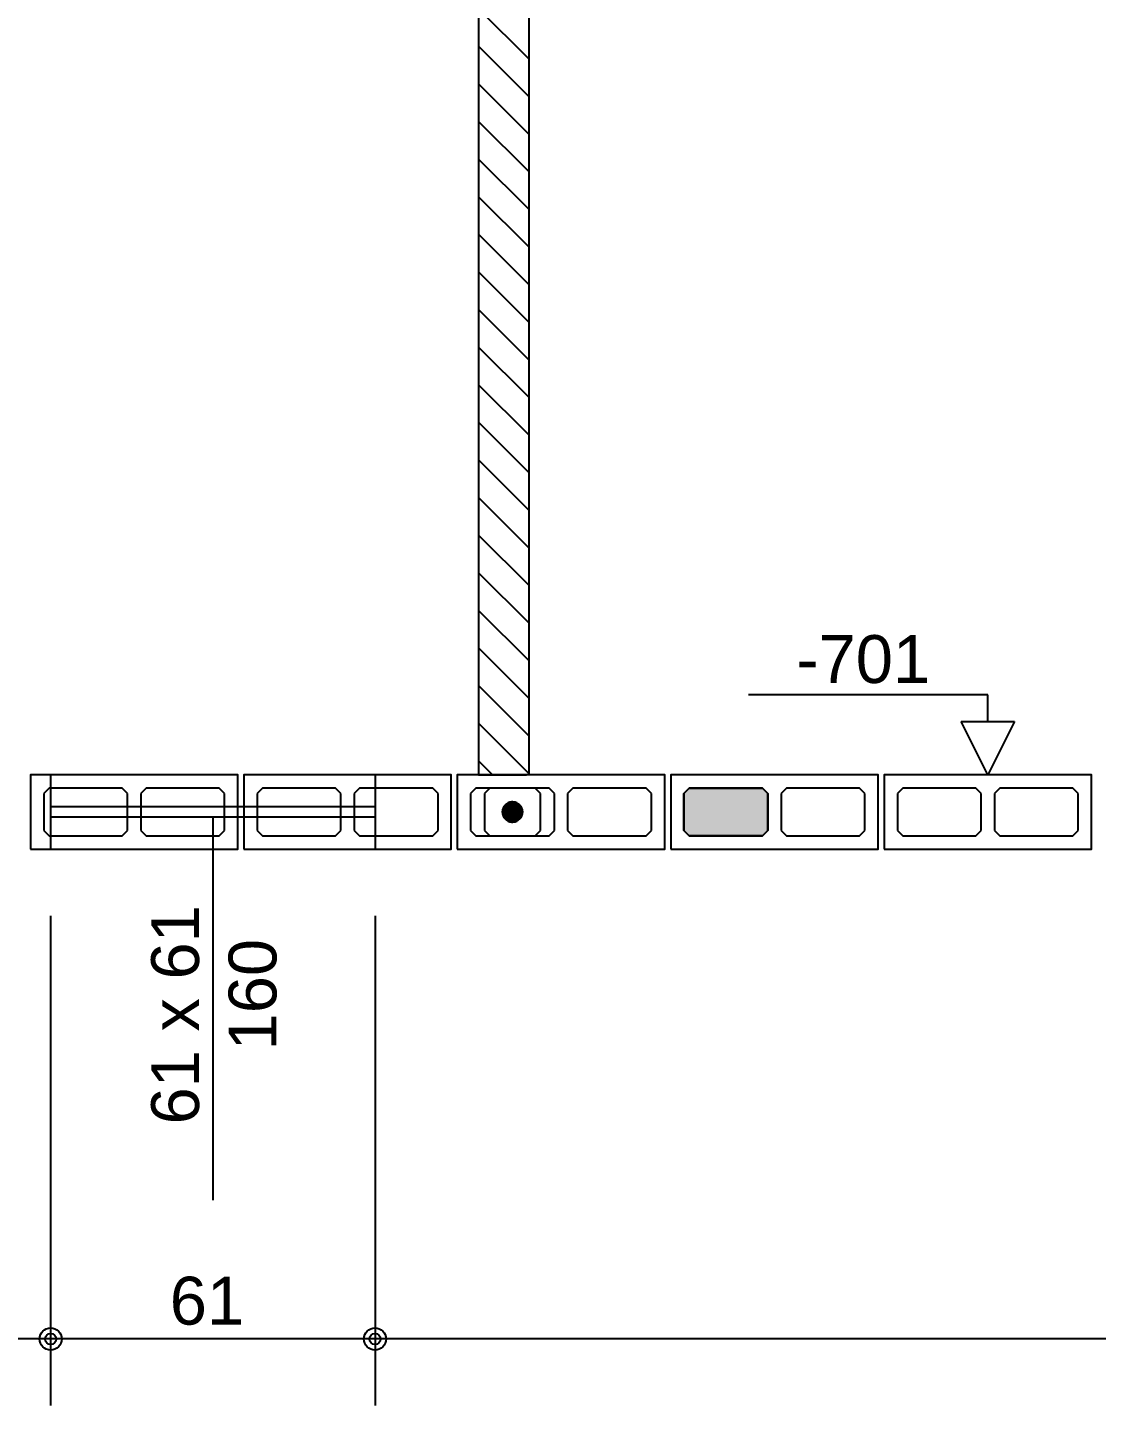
# Model space of a CAD drawing. Extents: x 0 to 119, y 0 to 84.
# Drawn here: x 31.82 to 35.84, y 37.03 to 42.21 of the extents above; entities that cross this region are included whole.
import ezdxf

# ---------------------------------------------------------------- set-up
doc = ezdxf.new("R2010")
doc.units = 0
doc.header["$MEASUREMENT"] = 0
doc.linetypes.add('ESTILO_TQS_0003', pattern=[1.5, 0.5, -0.4, 0.1, -0.5])
doc.linetypes.add('ESTILO_TQS_0005', pattern=[0.4, 0.3, -0.1])
for name, color, linetype in [('17', 90, 'CONTINUOUS'), ('20', 1, 'CONTINUOUS'), ('27', 250, 'CONTINUOUS'), ('29', 9, 'CONTINUOUS'), ('3', 7, 'CONTINUOUS'), ('35', 255, 'CONTINUOUS'), ('9', 8, 'CONTINUOUS')]:
    doc.layers.add(name, color=color, linetype=linetype)
doc.styles.add('TQS_ARIAL', font='arial.ttf')

msp = doc.modelspace()

# ---------------------------------------------------------------- linework, layer by layer
at = {"layer": '17', "color": 90, "linetype": 'Continuous'}
for p, q in [((33.562877, 39.35055), (33.542877, 39.33055)), ((33.542877, 39.33055), (33.542877, 39.19055)), ((33.732877, 39.35055), (33.562877, 39.35055)), ((33.752877, 39.33055), (33.732877, 39.35055)), ((33.752877, 39.19055), (33.752877, 39.33055)), ((33.542877, 39.19055), (33.562877, 39.17055)), ((33.732877, 39.17055), (33.752877, 39.19055)), ((33.562877, 39.17055), (33.732877, 39.17055))]:
    msp.add_line(p, q, dxfattribs=at)
for points in [[(33.648477, 39.26055), (33.648474, 39.260489), (33.648464, 39.260429), (33.648449, 39.26037), (33.648428, 39.260313), (33.648401, 39.260259), (33.648369, 39.260207), (33.648332, 39.260159), (33.64829, 39.260115), (33.648244, 39.260076), (33.648194, 39.260041), (33.648141, 39.260011), (33.648085, 39.259987), (33.648027, 39.259969), (33.647967, 39.259957), (33.647907, 39.259951), (33.647846, 39.259951), (33.647786, 39.259957), (33.647726, 39.259969), (33.647668, 39.259987), (33.647612, 39.260011), (33.647559, 39.260041), (33.647509, 39.260076), (33.647463, 39.260115), (33.647421, 39.260159), (33.647384, 39.260207), (33.647352, 39.260259), (33.647325, 39.260313), (33.647304, 39.26037), (33.647289, 39.260429), (33.64728, 39.260489), (33.647277, 39.26055), (33.685677, 39.26055), (33.685483, 39.264374), (33.684903, 39.268159), (33.683943, 39.271866), (33.682613, 39.275457), (33.680927, 39.278894), (33.678901, 39.282144), (33.676558, 39.285172), (33.67392, 39.287947), (33.671014, 39.290441), (33.667871, 39.292629), (33.664524, 39.294487), (33.661005, 39.295997), (33.657351, 39.297143), (33.653601, 39.297914), (33.649791, 39.298301), (33.645962, 39.298301), (33.642153, 39.297914), (33.638402, 39.297143), (33.634748, 39.295997), (33.63123, 39.294487), (33.627882, 39.292629), (33.624739, 39.290441), (33.621834, 39.287947), (33.619196, 39.285172), (33.616852, 39.282144), (33.614826, 39.278894), (33.61314, 39.275457), (33.61181, 39.271866), (33.61085, 39.268159), (33.610271, 39.264374), (33.610077, 39.26055), (33.648477, 39.26055)], [(33.647277, 39.26055), (33.64728, 39.260611), (33.647289, 39.260671), (33.647304, 39.26073), (33.647325, 39.260787), (33.647352, 39.260841), (33.647384, 39.260893), (33.647421, 39.260941), (33.647463, 39.260985), (33.647509, 39.261024), (33.647559, 39.261059), (33.647612, 39.261089), (33.647668, 39.261113), (33.647726, 39.261131), (33.647786, 39.261143), (33.647846, 39.261149), (33.647907, 39.261149), (33.647967, 39.261143), (33.648027, 39.261131), (33.648085, 39.261113), (33.648141, 39.261089), (33.648194, 39.261059), (33.648244, 39.261024), (33.64829, 39.260985), (33.648332, 39.260941), (33.648369, 39.260893), (33.648401, 39.260841), (33.648428, 39.260787), (33.648449, 39.26073), (33.648464, 39.260671), (33.648474, 39.260611), (33.648477, 39.26055), (33.610077, 39.26055), (33.610271, 39.256726), (33.61085, 39.252941), (33.61181, 39.249234), (33.61314, 39.245643), (33.614826, 39.242206), (33.616852, 39.238956), (33.619196, 39.235928), (33.621834, 39.233153), (33.624739, 39.230659), (33.627882, 39.228471), (33.63123, 39.226613), (33.634749, 39.225103), (33.638402, 39.223957), (33.642153, 39.223186), (33.645962, 39.222799), (33.649791, 39.222799), (33.653601, 39.223186), (33.657351, 39.223957), (33.661005, 39.225103), (33.664524, 39.226613), (33.667871, 39.228471), (33.671014, 39.230659), (33.67392, 39.233153), (33.676558, 39.235928), (33.678901, 39.238956), (33.680927, 39.242206), (33.682613, 39.245643), (33.683943, 39.249234), (33.684903, 39.252941), (33.685483, 39.256726), (33.685677, 39.26055), (33.647277, 39.26055)]]:
    msp.add_lwpolyline(points, dxfattribs=at)
msp.add_circle((33.647877, 39.26055), 0.0372, dxfattribs=at)
for points in [[(33.648477, 39.26055), (33.614826, 39.278894), (33.61314, 39.275457)], [(33.648477, 39.26055), (33.616852, 39.282144), (33.614826, 39.278894)], [(33.648477, 39.26055), (33.619196, 39.285172), (33.616852, 39.282144)], [(33.648477, 39.26055), (33.621834, 39.287947), (33.619196, 39.285172)], [(33.648477, 39.26055), (33.624739, 39.290441), (33.621834, 39.287947)], [(33.648477, 39.26055), (33.627882, 39.292629), (33.624739, 39.290441)], [(33.648477, 39.26055), (33.63123, 39.294487), (33.627882, 39.292629)], [(33.648477, 39.26055), (33.634748, 39.295997), (33.63123, 39.294487)], [(33.648477, 39.26055), (33.638402, 39.297143), (33.634748, 39.295997)], [(33.648477, 39.26055), (33.642153, 39.297914), (33.638402, 39.297143)], [(33.648477, 39.26055), (33.645962, 39.298301), (33.642153, 39.297914)], [(33.648477, 39.26055), (33.649791, 39.298301), (33.645962, 39.298301)], [(33.685677, 39.26055), (33.649791, 39.298301), (33.648477, 39.26055)], [(33.685677, 39.26055), (33.653601, 39.297914), (33.649791, 39.298301)], [(33.685677, 39.26055), (33.657351, 39.297143), (33.653601, 39.297914)], [(33.685677, 39.26055), (33.661005, 39.295997), (33.657351, 39.297143)], [(33.685677, 39.26055), (33.664524, 39.294487), (33.661005, 39.295997)], [(33.685677, 39.26055), (33.667871, 39.292629), (33.664524, 39.294487)], [(33.685677, 39.26055), (33.671014, 39.290441), (33.667871, 39.292629)], [(33.685677, 39.26055), (33.67392, 39.287947), (33.671014, 39.290441)], [(33.685677, 39.26055), (33.676558, 39.285172), (33.67392, 39.287947)], [(33.685677, 39.26055), (33.678901, 39.282144), (33.676558, 39.285172)], [(33.685677, 39.26055), (33.680927, 39.278894), (33.678901, 39.282144)], [(33.685677, 39.26055), (33.682613, 39.275457), (33.680927, 39.278894)], [(33.648477, 39.26055), (33.610271, 39.264374), (33.610077, 39.26055)], [(33.647277, 39.26055), (33.610077, 39.26055), (33.610271, 39.256726)], [(33.648477, 39.26055), (33.61085, 39.268159), (33.610271, 39.264374)], [(33.647277, 39.26055), (33.610271, 39.256726), (33.61085, 39.252941)], [(33.648477, 39.26055), (33.61181, 39.271866), (33.61085, 39.268159)], [(33.647277, 39.26055), (33.61085, 39.252941), (33.61181, 39.249234)], [(33.648477, 39.26055), (33.61314, 39.275457), (33.61181, 39.271866)], [(33.647277, 39.26055), (33.61181, 39.249234), (33.61314, 39.245643)], [(33.647277, 39.26055), (33.61314, 39.245643), (33.614826, 39.242206)], [(33.647277, 39.26055), (33.614826, 39.242206), (33.616852, 39.238956)], [(33.647277, 39.26055), (33.616852, 39.238956), (33.619196, 39.235928)], [(33.647277, 39.26055), (33.619196, 39.235928), (33.621834, 39.233153)], [(33.647277, 39.26055), (33.621834, 39.233153), (33.624739, 39.230659)], [(33.647277, 39.26055), (33.624739, 39.230659), (33.627882, 39.228471)], [(33.647277, 39.26055), (33.627882, 39.228471), (33.63123, 39.226613)], [(33.647277, 39.26055), (33.63123, 39.226613), (33.634749, 39.225103)], [(33.647277, 39.26055), (33.634749, 39.225103), (33.638402, 39.223957)], [(33.647277, 39.26055), (33.638402, 39.223957), (33.642153, 39.223186)], [(33.647277, 39.26055), (33.642153, 39.223186), (33.645962, 39.222799)], [(33.647277, 39.26055), (33.645962, 39.222799), (33.649791, 39.222799)], [(33.647509, 39.261024), (33.647304, 39.26073), (33.647277, 39.26055)], [(33.647509, 39.261024), (33.647277, 39.26055), (33.647277, 39.26055)], [(33.647509, 39.261024), (33.647277, 39.26055), (33.647277, 39.26055)], [(33.647509, 39.261024), (33.647277, 39.26055), (33.647277, 39.26055)], [(33.647509, 39.261024), (33.647277, 39.26055), (33.647277, 39.26055)], [(33.647509, 39.261024), (33.647277, 39.26055), (33.647277, 39.26055)], [(33.647509, 39.261024), (33.647277, 39.26055), (33.647277, 39.26055)], [(33.647509, 39.261024), (33.647277, 39.26055), (33.647277, 39.26055)], [(33.647509, 39.261024), (33.647277, 39.26055), (33.647277, 39.26055)], [(33.647509, 39.261024), (33.647277, 39.26055), (33.647277, 39.26055)], [(33.647509, 39.261024), (33.647277, 39.26055), (33.647277, 39.26055)], [(33.647509, 39.261024), (33.647277, 39.26055), (33.647277, 39.26055)], [(33.647509, 39.261024), (33.647277, 39.26055), (33.647277, 39.26055)], [(33.647509, 39.261024), (33.647277, 39.26055), (33.647277, 39.26055)], [(33.647509, 39.261024), (33.647277, 39.26055), (33.647277, 39.26055)], [(33.647509, 39.261024), (33.647277, 39.26055), (33.647277, 39.26055)], [(33.647509, 39.261024), (33.647277, 39.26055), (33.647277, 39.26055)], [(33.647509, 39.261024), (33.647277, 39.26055), (33.647277, 39.26055)], [(33.647509, 39.261024), (33.647277, 39.26055), (33.647277, 39.26055)], [(33.647509, 39.261024), (33.647277, 39.26055), (33.647277, 39.26055)], [(33.647509, 39.261024), (33.647277, 39.26055), (33.647277, 39.26055)], [(33.647509, 39.261024), (33.647277, 39.26055), (33.647277, 39.26055)], [(33.647509, 39.261024), (33.647277, 39.26055), (33.647277, 39.26055)], [(33.647277, 39.26055), (33.649791, 39.222799), (33.685677, 39.26055)], [(33.647509, 39.261024), (33.647352, 39.260841), (33.647304, 39.26073)], [(33.647509, 39.261024), (33.647384, 39.260893), (33.647352, 39.260841)], [(33.647509, 39.261024), (33.647421, 39.260941), (33.647384, 39.260893)], [(33.647509, 39.261024), (33.647463, 39.260985), (33.647421, 39.260941)], [(33.647509, 39.261024), (33.647509, 39.261024), (33.647463, 39.260985)], [(33.647509, 39.261024), (33.647463, 39.260985), (33.647463, 39.260985)], [(33.647509, 39.261024), (33.647509, 39.261024), (33.647509, 39.261024)], [(33.648477, 39.26055), (33.648244, 39.260076), (33.648244, 39.260076)], [(33.648477, 39.26055), (33.648244, 39.260076), (33.648244, 39.260076)], [(33.648477, 39.26055), (33.648244, 39.260076), (33.64829, 39.260115)], [(33.648477, 39.26055), (33.64829, 39.260115), (33.64829, 39.260115)], [(33.648477, 39.26055), (33.64829, 39.260115), (33.648332, 39.260159)], [(33.648477, 39.26055), (33.648332, 39.260159), (33.648369, 39.260207)], [(33.648477, 39.26055), (33.648369, 39.260207), (33.648401, 39.260259)], [(33.648477, 39.26055), (33.648401, 39.260259), (33.648449, 39.26037)], [(33.648477, 39.26055), (33.648449, 39.26037), (33.648477, 39.26055)], [(33.648477, 39.26055), (33.648477, 39.26055), (33.648477, 39.26055)], [(33.648477, 39.26055), (33.648477, 39.26055), (33.648477, 39.26055)], [(33.648477, 39.26055), (33.648477, 39.26055), (33.648477, 39.26055)], [(33.648477, 39.26055), (33.648477, 39.26055), (33.648477, 39.26055)], [(33.648477, 39.26055), (33.648477, 39.26055), (33.648477, 39.26055)], [(33.648477, 39.26055), (33.648477, 39.26055), (33.648477, 39.26055)], [(33.648477, 39.26055), (33.648477, 39.26055), (33.648477, 39.26055)], [(33.648477, 39.26055), (33.648477, 39.26055), (33.648477, 39.26055)], [(33.648477, 39.26055), (33.648477, 39.26055), (33.648477, 39.26055)], [(33.648477, 39.26055), (33.648477, 39.26055), (33.648477, 39.26055)], [(33.648477, 39.26055), (33.648477, 39.26055), (33.648477, 39.26055)], [(33.648477, 39.26055), (33.648477, 39.26055), (33.648477, 39.26055)], [(33.648477, 39.26055), (33.648477, 39.26055), (33.648477, 39.26055)], [(33.648477, 39.26055), (33.648477, 39.26055), (33.648477, 39.26055)], [(33.648477, 39.26055), (33.648477, 39.26055), (33.648477, 39.26055)], [(33.648477, 39.26055), (33.648477, 39.26055), (33.648477, 39.26055)], [(33.648477, 39.26055), (33.648477, 39.26055), (33.648477, 39.26055)], [(33.648477, 39.26055), (33.648477, 39.26055), (33.648477, 39.26055)], [(33.648477, 39.26055), (33.648477, 39.26055), (33.648477, 39.26055)], [(33.648477, 39.26055), (33.648477, 39.26055), (33.648477, 39.26055)], [(33.648477, 39.26055), (33.648477, 39.26055), (33.648477, 39.26055)], [(33.685677, 39.26055), (33.649791, 39.222799), (33.653601, 39.223186)], [(33.685677, 39.26055), (33.653601, 39.223186), (33.657351, 39.223957)], [(33.685677, 39.26055), (33.657351, 39.223957), (33.661005, 39.225103)], [(33.685677, 39.26055), (33.661005, 39.225103), (33.664524, 39.226613)], [(33.685677, 39.26055), (33.664524, 39.226613), (33.667871, 39.228471)], [(33.685677, 39.26055), (33.667871, 39.228471), (33.671014, 39.230659)], [(33.685677, 39.26055), (33.671014, 39.230659), (33.67392, 39.233153)], [(33.685677, 39.26055), (33.67392, 39.233153), (33.676558, 39.235928)], [(33.685677, 39.26055), (33.676558, 39.235928), (33.678901, 39.238956)], [(33.685677, 39.26055), (33.678901, 39.238956), (33.680927, 39.242206)], [(33.685677, 39.26055), (33.680927, 39.242206), (33.682613, 39.245643)], [(33.685677, 39.26055), (33.683943, 39.271866), (33.682613, 39.275457)], [(33.685677, 39.26055), (33.682613, 39.245643), (33.683943, 39.249234)], [(33.685677, 39.26055), (33.684903, 39.268159), (33.683943, 39.271866)], [(33.685677, 39.26055), (33.683943, 39.249234), (33.684903, 39.252941)], [(33.685677, 39.26055), (33.685483, 39.264374), (33.684903, 39.268159)], [(33.685677, 39.26055), (33.684903, 39.252941), (33.685483, 39.256726)]]:
    msp.add_solid(points, dxfattribs=at)
at = {"layer": '20', "color": 1, "linetype": 'Continuous'}
for p, q in [((35.435377, 39.70055), (34.535377, 39.70055)), ((35.435377, 39.60055), (35.435377, 39.70055)), ((35.435377, 39.40055), (35.335377, 39.60055)), ((35.335377, 39.60055), (35.535377, 39.60055)), ((35.535377, 39.60055), (35.435377, 39.40055))]:
    msp.add_line(p, q, dxfattribs=at)
at = {"layer": '27', "color": 250, "linetype": 'ESTILO_TQS_0005'}
for points in [[(31.885377, 39.19055), (31.905377, 39.17055), (32.180377, 39.17055), (32.200377, 39.19055), (32.200377, 39.33055), (32.180377, 39.35055), (31.905377, 39.35055), (31.885377, 39.33055), (31.885377, 39.19055)], [(32.250377, 39.19055), (32.270377, 39.17055), (32.545377, 39.17055), (32.565377, 39.19055), (32.565377, 39.33055), (32.545377, 39.35055), (32.270377, 39.35055), (32.250377, 39.33055), (32.250377, 39.19055)], [(32.687877, 39.19055), (32.707877, 39.17055), (32.982877, 39.17055), (33.002877, 39.19055), (33.002877, 39.33055), (32.982877, 39.35055), (32.707877, 39.35055), (32.687877, 39.33055), (32.687877, 39.19055)], [(33.052877, 39.19055), (33.072877, 39.17055), (33.347877, 39.17055), (33.367877, 39.19055), (33.367877, 39.33055), (33.347877, 39.35055), (33.072877, 39.35055), (33.052877, 39.33055), (33.052877, 39.19055)], [(33.490377, 39.19055), (33.510377, 39.17055), (33.785377, 39.17055), (33.805377, 39.19055), (33.805377, 39.33055), (33.785377, 39.35055), (33.510377, 39.35055), (33.490377, 39.33055), (33.490377, 39.19055)], [(33.855377, 39.19055), (33.875377, 39.17055), (34.150377, 39.17055), (34.170377, 39.19055), (34.170377, 39.33055), (34.150377, 39.35055), (33.875377, 39.35055), (33.855377, 39.33055), (33.855377, 39.19055)], [(34.292877, 39.19055), (34.312877, 39.17055), (34.587877, 39.17055), (34.607877, 39.19055), (34.607877, 39.33055), (34.587877, 39.35055), (34.312877, 39.35055), (34.292877, 39.33055), (34.292877, 39.19055)], [(34.657877, 39.19055), (34.677877, 39.17055), (34.952877, 39.17055), (34.972877, 39.19055), (34.972877, 39.33055), (34.952877, 39.35055), (34.677877, 39.35055), (34.657877, 39.33055), (34.657877, 39.19055)], [(35.095377, 39.19055), (35.115377, 39.17055), (35.390377, 39.17055), (35.410377, 39.19055), (35.410377, 39.33055), (35.390377, 39.35055), (35.115377, 39.35055), (35.095377, 39.33055), (35.095377, 39.19055)], [(35.460377, 39.19055), (35.480377, 39.17055), (35.755377, 39.17055), (35.775377, 39.19055), (35.775377, 39.33055), (35.755377, 39.35055), (35.480377, 39.35055), (35.460377, 39.33055), (35.460377, 39.19055)]]:
    msp.add_lwpolyline(points, dxfattribs=at)
at = {"layer": '29', "color": 9, "linetype": 'Continuous'}
for p, q in [((33.520292, 42.281555), (33.710212, 42.091635)), ((33.520292, 42.140133), (33.710212, 41.950213)), ((33.520292, 41.998712), (33.710212, 41.808792)), ((33.520292, 41.857291), (33.710212, 41.667371)), ((33.520292, 41.715869), (33.710212, 41.525949)), ((33.520292, 41.574448), (33.710212, 41.384528)), ((33.520292, 41.433027), (33.710212, 41.243107)), ((33.520292, 41.291605), (33.710212, 41.101685)), ((33.520292, 41.150184), (33.710212, 40.960264)), ((33.520292, 41.008762), (33.710212, 40.818843)), ((33.520292, 40.867341), (33.710212, 40.677421)), ((33.520292, 40.72592), (33.710212, 40.536)), ((33.520292, 40.584498), (33.710212, 40.394579)), ((33.520292, 40.443077), (33.710212, 40.253157)), ((33.520292, 40.301656), (33.710212, 40.111736)), ((33.520292, 40.160234), (33.710212, 39.970315)), ((33.520292, 40.018813), (33.710212, 39.828893)), ((33.520292, 39.877392), (33.710212, 39.687472)), ((33.520292, 39.73597), (33.710212, 39.54605)), ((33.520292, 39.594549), (33.710212, 39.404629)), ((33.520292, 39.453128), (33.57287, 39.40055))]:
    msp.add_line(p, q, dxfattribs=at)
msp.add_lwpolyline([(33.710212, 39.40055), (33.710212, 44.439505), (33.410292, 44.439505), (33.410292, 44.159505), (33.520292, 44.159505), (33.520292, 39.40055), (33.700292, 39.40055)], dxfattribs=at)
at = {"layer": '3', "color": 7, "linetype": 'Continuous'}
for p, q in [((31.910877, 39.40055), (31.910877, 39.12055)), ((33.130877, 39.40055), (33.130877, 39.12055)), ((33.130877, 39.28055), (31.910877, 39.28055)), ((33.130877, 39.24055), (31.910877, 39.24055)), ((32.520877, 39.24055), (32.520877, 37.800915))]:
    msp.add_line(p, q, dxfattribs=at)
for points in [[(31.835377, 39.12055), (32.615377, 39.12055), (32.615377, 39.40055), (31.835377, 39.40055), (31.835377, 39.12055)], [(32.637877, 39.12055), (33.417877, 39.12055), (33.417877, 39.40055), (32.637877, 39.40055), (32.637877, 39.12055)], [(33.440377, 39.12055), (34.220377, 39.12055), (34.220377, 39.40055), (33.440377, 39.40055), (33.440377, 39.12055)], [(34.242877, 39.12055), (35.022877, 39.12055), (35.022877, 39.40055), (34.242877, 39.40055), (34.242877, 39.12055)], [(35.045377, 39.12055), (35.825377, 39.12055), (35.825377, 39.40055), (35.045377, 39.40055), (35.045377, 39.12055)]]:
    msp.add_lwpolyline(points, dxfattribs=at)
at = {"layer": '35', "color": 255, "linetype": 'Continuous'}
for p, q in [((31.910877, 39.12055), (31.910877, 39.12055)), ((31.910877, 39.12055), (31.910877, 39.12055)), ((33.130877, 39.12055), (33.130877, 39.12055)), ((33.130877, 39.12055), (33.130877, 39.12055)), ((31.910877, 38.87055), (31.910877, 37.028743)), ((31.910877, 38.87055), (31.910877, 37.028743)), ((33.130877, 38.87055), (33.130877, 37.028743)), ((33.130877, 38.87055), (33.130877, 37.028743)), ((31.910877, 37.278743), (31.01025, 37.278743)), ((33.130877, 37.278743), (31.910877, 37.278743)), ((40.160377, 37.278743), (33.130877, 37.278743))]:
    msp.add_line(p, q, dxfattribs=at)
for centre, radius in [((31.910877, 37.278743), 0.041625), ((31.910877, 37.278743), 0.041625), ((33.130877, 37.278743), 0.041625), ((33.130877, 37.278743), 0.041625), ((31.910877, 37.278743), 0.02075), ((31.910877, 37.278743), 0.02075), ((33.130877, 37.278743), 0.02075), ((33.130877, 37.278743), 0.02075)]:
    msp.add_circle(centre, radius, dxfattribs=at)
at = {"layer": '9', "color": 8, "linetype": 'Continuous'}
msp.add_lwpolyline([(34.607877, 39.19055), (34.587877, 39.17055), (34.312877, 39.17055), (34.292877, 39.19055), (34.292877, 39.33055), (34.312877, 39.35055), (34.587877, 39.35055), (34.607877, 39.33055), (34.607877, 39.19055)], dxfattribs=at)
for points in [[(34.607877, 39.19055), (34.292877, 39.33055), (34.312877, 39.35055)], [(34.607877, 39.19055), (34.292877, 39.19055), (34.292877, 39.33055)], [(34.607877, 39.19055), (34.312877, 39.35055), (34.587877, 39.35055)], [(34.607877, 39.19055), (34.587877, 39.35055), (34.607877, 39.33055)], [(34.607877, 39.19055), (34.607877, 39.33055), (34.607877, 39.19055)], [(34.607877, 39.19055), (34.312877, 39.17055), (34.292877, 39.19055)], [(34.607877, 39.19055), (34.587877, 39.17055), (34.312877, 39.17055)]]:
    msp.add_solid(points, dxfattribs=at)

# ---------------------------------------------------------------- texts
at = {"layer": '20', "color": 1, "linetype": 'ESTILO_TQS_0003', "style": 'TQS_ARIAL'}
msp.add_text('-701', height=0.18, dxfattribs=at).set_placement((34.715377, 39.74555))
at = {"layer": '3', "color": 7, "linetype": 'Continuous', "style": 'TQS_ARIAL'}
for s, p in [('61 x 61', (32.469022, 38.08538)), ('160', (32.760263, 38.363799))]:
    msp.add_text(s, height=0.18, rotation=90, dxfattribs=at).set_placement(p)
at = {"layer": '35', "color": 255, "linetype": 'Continuous', "style": 'TQS_ARIAL'}
msp.add_text('61', height=0.18, dxfattribs=at).set_placement((32.358877, 37.332743))

doc.saveas('drawing.dxf')
